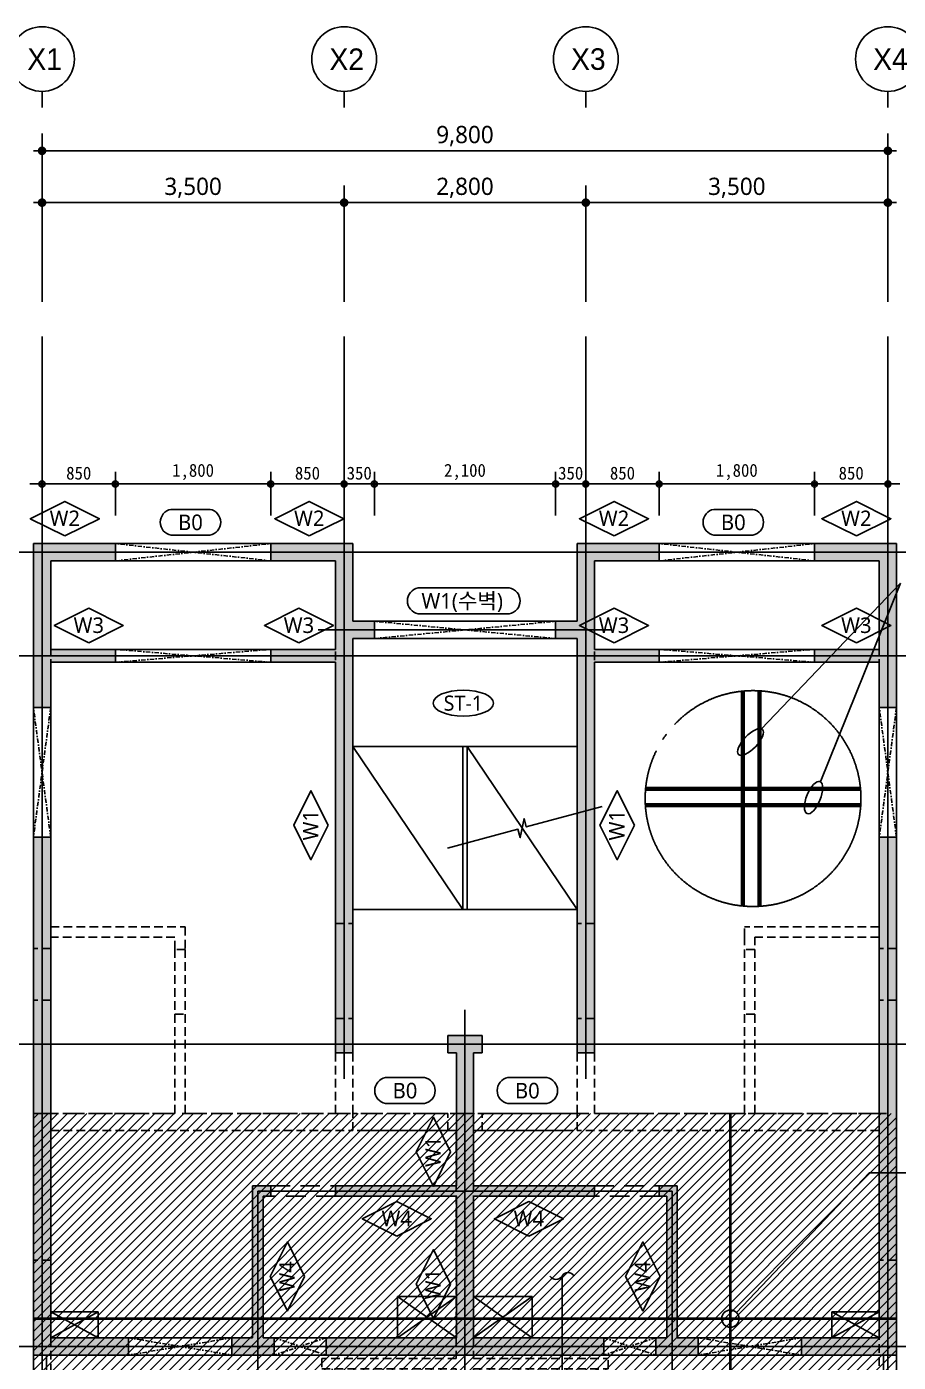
# Model space of a CAD drawing. Extents: x 4530 to 250084, y -28397 to -2308.
# Drawn here: x 139752 to 149851, y -17779 to -2308 of the extents above; entities that cross this region are included whole.
import ezdxf
from ezdxf.enums import TextEntityAlignment as Align

# ---------------------------------------------------------------- set-up
doc = ezdxf.new("R2010")
doc.units = 0
doc.header["$LTSCALE"] = 100
doc.header["$MEASUREMENT"] = 0
doc.header["$PDMODE"] = 34
doc.header["$PDSIZE"] = 3
for name, pattern in [('CENTER2', [16.25, 15, -0.5, 0.25, -0.5]), ('DASHDOT', [1, 0.5, -0.25, 0, -0.25]), ('DASHED2', [2.75, 2, -0.75]), ('HID', [3.45, 2.25, -1.2]), ('HIDDEN2', [1.5, 1, -0.5])]:
    doc.linetypes.add(name, pattern=pattern)
doc.layers.get('0').update_dxf_attribs({"linetype": 'CONTINUOUS'})
doc.layers.get('Defpoints').update_dxf_attribs({"color": 171, "linetype": 'CONTINUOUS'})
for name, color, linetype in [('AA-253', 253, 'CONTINUOUS'), ('AS-WAL2', 7, 'CONTINUOUS'), ('BCON', 6, 'HIDDEN2'), ('buble', 3, 'CONTINUOUS'), ('cen', 1, 'CONTINUOUS'), ('CON', 2, 'CONTINUOUS'), ('DIM', 1, 'CONTINUOUS'), ('ELE4', 4, 'CONTINUOUS'), ('HAT', 8, 'CONTINUOUS'), ('OPEN', 8, 'CONTINUOUS'), ('RCB', 3, 'HID'), ('RXOPEN', 8, 'DASHDOT'), ('S_FOOTING', 3, 'HID'), ('S_GIR(RC)', 3, 'HIDDEN2'), ('S_HAT', 15, 'CONTINUOUS'), ('S_REBAR(B)', 4, 'DASHED2'), ('S_REBAR(T)', 4, 'CONTINUOUS'), ('S_SYM', 6, 'CONTINUOUS'), ('S_SYM(B)', 5, 'CONTINUOUS'), ('S_SYM(S)', 5, 'CONTINUOUS'), ('S_SYM(W)', 5, 'CONTINUOUS'), ('S_TXT(G)', 7, 'CONTINUOUS'), ('S_TXT(S)', 3, 'CONTINUOUS'), ('S_TXT(W)', 2, 'CONTINUOUS'), ('SDIM', 1, 'CONTINUOUS')]:
    doc.layers.add(name, color=color, linetype=linetype)
doc.styles.add('EUN-STYLE1', font='malgun.ttf')
doc.styles.add('HY울릉도M', font='')
doc.styles.get("Standard").update_dxf_attribs({"font": 'malgun.ttf'})
doc.styles.add('WL', font='')
doc.styles.add('돋움', font='')
doc.styles.get('HY울릉도M').set_extended_font_data('HY울릉도M')
doc.styles.get('WL').set_extended_font_data('Dotum')
doc.styles.get('돋움').set_extended_font_data('DotumChe')
doc.dimstyles.new('YenaA1-100', dxfattribs={"dimscale": 100, "dimtxt": 2, "dimasz": 1, "dimexe": 2, "dimexo": 3, "dimgap": 0.5, "dimtad": 1, "dimdec": 0, "dimzin": 9, "dimlunit": 6, "dimtxsty": 'STANDARD', "dimblk": 'dots', "dimcen": 0, "dimclrt": 3, "dimadec": 0, "dimazin": 0, "dimtm": 1e-09, "dimtfac": 1, "dimtdec": 0, "dimtix": 1, "dimtmove": 2, "dimatfit": 3, "dimldrblk": 'dots', "dimfxl": 1, "dimtolj": 1, "dimtzin": 0, "dimarcsym": 0})
doc.dimstyles.new('YenaA3-100-S', dxfattribs={"dimscale": 200, "dimtxt": 3, "dimasz": 0.75, "dimexe": 1.4, "dimexo": 3, "dimgap": 0.5, "dimtad": 1, "dimdec": 0, "dimdsep": 46, "dimlunit": 6, "dimtxsty": 'WL', "dimblk1": 'DIMDOT', "dimblk2": 'DIMDOT', "dimsah": 1, "dimcen": 2.5, "dimdle": 2, "dimclrd": 256, "dimclre": 256, "dimclrt": 4, "dimadec": 0, "dimazin": 0, "dimtfac": 8, "dimtdec": 0, "dimtix": 1, "dimtmove": 2, "dimatfit": 3, "dimldrblk": 'DIMDOT', "dimfxl": 1, "dimtolj": 1, "dimtzin": 0, "dimarcsym": 0})

# ---------------------------------------------------------------- blocks, each defined once
blk = doc.blocks.new('SYM(B)')
at = {"layer": 'S_SYM', "color": 5, "elevation": 0}
blk.add_lwpolyline([(180, -120, 0.833333), (180, 120), (-180, 120, 0.833333), (-180, -120)], format="xyb", close=True, dxfattribs=at)
blk = doc.blocks.new('SYM(W)')
at = {"layer": 'S_SYM', "color": 5, "elevation": 0}
blk.add_lwpolyline([(160, 0), (0, -320), (-160, 0), (0, 320)], close=True, dxfattribs=at)
blk = doc.blocks.new('DFHGJ')
at = {"layer": 'BCON'}
for p, q in [((142580, -1446), (139830, -1446)), ((139830, -13246), (139830, -1446)), ((140780, -1446), (140780, -1646)), ((143530, -1446), (142580, -1446)), ((142580, -1446), (142580, -1646)), ((143530, -1446), (143530, -2346)), ((146130, -1446), (146130, -2346)), ((146130, -1446), (148880, -1446)), ((147080, -1446), (147080, -1646)), ((148880, -1446), (149830, -1446)), ((148880, -1446), (148880, -1646)), ((149830, -13246), (149830, -1446)), ((142580, -1646), (140030, -1646)), ((140030, -5886), (140030, -1646)), ((143330, -1646), (142580, -1646)), ((143330, -1646), (143330, -5846)), ((146330, -1646), (148880, -1646)), ((146330, -1646), (146330, -5846)), ((148880, -1646), (149630, -1646)), ((149630, -5886), (149630, -1646)), ((145880, -2346), (143530, -2346)), ((143780, -2546), (143780, -2346)), ((145880, -2346), (146130, -2346)), ((145880, -2546), (145880, -2346)), ((143530, -2546), (143530, -5846)), ((145880, -2546), (143530, -2546)), ((145880, -2546), (146130, -2546)), ((146130, -2546), (146130, -5846)), ((140030, -3346), (139830, -3346)), ((149830, -3346), (149630, -3346)), ((140030, -4846), (139830, -4846)), ((149830, -4846), (149630, -4846)), ((143330, -5846), (143530, -5846)), ((143330, -8046), (143330, -5846)), ((143530, -8046), (143530, -5846)), ((146330, -5846), (146130, -5846)), ((146130, -8046), (146130, -5846)), ((146330, -8046), (146330, -5846)), ((140030, -5886), (141590, -5886)), ((140030, -8046), (140030, -6006)), ((141470, -6006), (140030, -6006)), ((141470, -6146), (141470, -6006)), ((141590, -5886), (141590, -6146)), ((148070, -6006), (148070, -5886)), ((149630, -5886), (148070, -5886)), ((148070, -8046), (148070, -6006)), ((148190, -8046), (148190, -6006)), ((149630, -6006), (148190, -6006)), ((149630, -8046), (149630, -6006)), ((140030, -6136), (139830, -6136)), ((141590, -6146), (141470, -6146)), ((141470, -6146), (141470, -8046)), ((141590, -8046), (141590, -6146)), ((148190, -6146), (148070, -6146)), ((149830, -6136), (149630, -6136)), ((140030, -6736), (139830, -6736)), ((149830, -6736), (149630, -6736)), ((141470, -6896), (141590, -6896)), ((143330, -6946), (143530, -6946)), ((146330, -6946), (146130, -6946)), ((148190, -6896), (148070, -6896)), ((141470, -8046), (140030, -8046)), ((141590, -8046), (143330, -8046)), ((143530, -8046), (143530, -8046)), ((146130, -8046), (143530, -8046)), ((143530, -8246), (143530, -8046)), ((144630, -8246), (144630, -8046)), ((145030, -8246), (145030, -8046)), ((146130, -8046), (146130, -8046)), ((146130, -8246), (146130, -8046)), ((148070, -8046), (146330, -8046)), ((148190, -8046), (149630, -8046)), ((140030, -8246), (143530, -8246)), ((140030, -8246), (140030, -11871)), ((144730, -8246), (143530, -8246)), ((144730, -8246), (144730, -10886)), ((144930, -8246), (146130, -8246)), ((144930, -8246), (144930, -10886)), ((149630, -8246), (146130, -8246)), ((149630, -11871), (149630, -8246)), ((140030, -9746), (139830, -9746)), ((149830, -9746), (149630, -9746)), ((140030, -10746), (139830, -10746)), ((149830, -10746), (149630, -10746)), ((144730, -10886), (143170, -10886)), ((143170, -10886), (143170, -11006)), ((144930, -10886), (146490, -10886)), ((146490, -11006), (146490, -10886)), ((143170, -13246), (143170, -11006)), ((143170, -11006), (144730, -11006)), ((143290, -13046), (143290, -11006)), ((144730, -11006), (144730, -13046)), ((144930, -11006), (144930, -13046)), ((144930, -11006), (146490, -11006)), ((146370, -13046), (146370, -11006)), ((146490, -13246), (146490, -11006)), ((143290, -11756), (143170, -11756)), ((146370, -11756), (146490, -11756)), ((143170, -11871), (140030, -11871)), ((141370, -12021), (141370, -11871)), ((149630, -11871), (146490, -11871)), ((148290, -12021), (148290, -11871)), ((140030, -12021), (140030, -13046)), ((143170, -12021), (140030, -12021)), ((149630, -12021), (146490, -12021)), ((149630, -13046), (149630, -12021)), ((143170, -13046), (140030, -13046)), ((141370, -13246), (141370, -13046)), ((144730, -13046), (143290, -13046)), ((143520, -13246), (143520, -13046)), ((144120, -13246), (144120, -13046)), ((144930, -13046), (146370, -13046)), ((145540, -13246), (145540, -13046)), ((146140, -13246), (146140, -13046)), ((146490, -13046), (149630, -13046)), ((148290, -13246), (148290, -13046)), ((143170, -13246), (139830, -13246)), ((143170, -13246), (146490, -13246)), ((146490, -13246), (149830, -13246))]:
    blk.add_line(p, q, dxfattribs=at)
blk = doc.blocks.new('DIMDOT')
at = {"linetype": 'Continuous'}
blk.add_line((-2, 0), (2, 0), dxfattribs=at)
for radius in [0.5, 0.25]:
    blk.add_circle((0, 0), radius, dxfattribs=at)
blk = doc.blocks.new('*D22')
at = {"layer": 'Defpoints', "color": 0, "transparency": 16777216}
for p in [(143430, -7605), (142580, -8270), (143430, -8270)]:
    blk.add_point(p, dxfattribs=at)
at = {"layer": 'SDIM', "lineweight": -2, "transparency": 16777216}
for p, q in [((142580, -7970), (142580, -7465)), ((143430, -7970), (143430, -7465)), ((142650, -7605), (143360, -7605))]:
    blk.add_line(p, q, dxfattribs=at)
at = {"layer": 'SDIM', "lineweight": -2, "transparency": 16777216, "xscale": 70, "yscale": 70, "zscale": 70, "rotation": 180}
blk.add_blockref('DIMDOT', (142580, -7605), dxfattribs=at)
at = {"layer": 'SDIM', "lineweight": -2, "transparency": 16777216, "xscale": 70, "yscale": 70, "zscale": 70}
blk.add_blockref('DIMDOT', (143430, -7605), dxfattribs=at)
at = {"layer": 'SDIM', "color": 4, "transparency": 16777216, "insert": (143005, -7480), "char_height": 150, "attachment_point": 5, "style": '돋움'}
blk.add_mtext('\\A1;850', dxfattribs=at)
blk = doc.blocks.new('*D23')
at = {"layer": 'Defpoints', "color": 0, "transparency": 16777216}
for p in [(142580, -7605), (140780, -8270), (142580, -8270)]:
    blk.add_point(p, dxfattribs=at)
at = {"layer": 'SDIM', "lineweight": -2, "transparency": 16777216}
for p, q in [((140780, -7970), (140780, -7465)), ((142580, -7970), (142580, -7465)), ((140850, -7605), (142510, -7605))]:
    blk.add_line(p, q, dxfattribs=at)
at = {"layer": 'SDIM', "lineweight": -2, "transparency": 16777216, "xscale": 70, "yscale": 70, "zscale": 70, "rotation": 180}
blk.add_blockref('DIMDOT', (140780, -7605), dxfattribs=at)
at = {"layer": 'SDIM', "lineweight": -2, "transparency": 16777216, "xscale": 70, "yscale": 70, "zscale": 70}
blk.add_blockref('DIMDOT', (142580, -7605), dxfattribs=at)
at = {"layer": 'SDIM', "color": 4, "transparency": 16777216, "insert": (141680, -7466), "char_height": 150, "attachment_point": 5, "style": '돋움'}
blk.add_mtext('\\A1;1,800', dxfattribs=at)
blk = doc.blocks.new('*D24')
at = {"layer": 'Defpoints', "color": 0, "transparency": 16777216}
for p in [(140780, -7605), (139930, -8270), (140780, -8270)]:
    blk.add_point(p, dxfattribs=at)
at = {"layer": 'SDIM', "lineweight": -2, "transparency": 16777216}
for p, q in [((139930, -7970), (139930, -7465)), ((140780, -7970), (140780, -7465)), ((140000, -7605), (140710, -7605))]:
    blk.add_line(p, q, dxfattribs=at)
at = {"layer": 'SDIM', "lineweight": -2, "transparency": 16777216, "xscale": 70, "yscale": 70, "zscale": 70, "rotation": 180}
blk.add_blockref('DIMDOT', (139930, -7605), dxfattribs=at)
at = {"layer": 'SDIM', "lineweight": -2, "transparency": 16777216, "xscale": 70, "yscale": 70, "zscale": 70}
blk.add_blockref('DIMDOT', (140780, -7605), dxfattribs=at)
at = {"layer": 'SDIM', "color": 4, "transparency": 16777216, "insert": (140355, -7480), "char_height": 150, "attachment_point": 5, "style": '돋움'}
blk.add_mtext('\\A1;850', dxfattribs=at)
blk = doc.blocks.new('*D15')
at = {"layer": 'Defpoints', "color": 0, "transparency": 16777216}
for p in [(147080, -7605), (146230, -8270), (147080, -8270)]:
    blk.add_point(p, dxfattribs=at)
at = {"layer": 'SDIM', "lineweight": -2, "transparency": 16777216}
for p, q in [((146230, -7970), (146230, -7465)), ((147080, -7970), (147080, -7465)), ((146300, -7605), (147010, -7605))]:
    blk.add_line(p, q, dxfattribs=at)
at = {"layer": 'SDIM', "lineweight": -2, "transparency": 16777216, "xscale": 70, "yscale": 70, "zscale": 70, "rotation": 180}
blk.add_blockref('DIMDOT', (146230, -7605), dxfattribs=at)
at = {"layer": 'SDIM', "lineweight": -2, "transparency": 16777216, "xscale": 70, "yscale": 70, "zscale": 70}
blk.add_blockref('DIMDOT', (147080, -7605), dxfattribs=at)
at = {"layer": 'SDIM', "color": 4, "transparency": 16777216, "insert": (146655, -7480), "char_height": 150, "attachment_point": 5, "style": '돋움'}
blk.add_mtext('\\A1;850', dxfattribs=at)
blk = doc.blocks.new('*D16')
at = {"layer": 'Defpoints', "color": 0, "transparency": 16777216}
for p in [(148880, -7605), (147080, -8270), (148880, -8270)]:
    blk.add_point(p, dxfattribs=at)
at = {"layer": 'SDIM', "lineweight": -2, "transparency": 16777216}
for p, q in [((147080, -7970), (147080, -7465)), ((148880, -7970), (148880, -7465)), ((147150, -7605), (148810, -7605))]:
    blk.add_line(p, q, dxfattribs=at)
at = {"layer": 'SDIM', "lineweight": -2, "transparency": 16777216, "xscale": 70, "yscale": 70, "zscale": 70, "rotation": 180}
blk.add_blockref('DIMDOT', (147080, -7605), dxfattribs=at)
at = {"layer": 'SDIM', "lineweight": -2, "transparency": 16777216, "xscale": 70, "yscale": 70, "zscale": 70}
blk.add_blockref('DIMDOT', (148880, -7605), dxfattribs=at)
at = {"layer": 'SDIM', "color": 4, "transparency": 16777216, "insert": (147980, -7466), "char_height": 150, "attachment_point": 5, "style": '돋움'}
blk.add_mtext('\\A1;1,800', dxfattribs=at)
blk = doc.blocks.new('*D17')
at = {"layer": 'Defpoints', "color": 0, "transparency": 16777216}
for p in [(149730, -7605), (148880, -8270), (149730, -8270)]:
    blk.add_point(p, dxfattribs=at)
at = {"layer": 'SDIM', "lineweight": -2, "transparency": 16777216}
for p, q in [((148880, -7970), (148880, -7465)), ((149730, -7970), (149730, -7465)), ((148950, -7605), (149660, -7605))]:
    blk.add_line(p, q, dxfattribs=at)
at = {"layer": 'SDIM', "lineweight": -2, "transparency": 16777216, "xscale": 70, "yscale": 70, "zscale": 70, "rotation": 180}
blk.add_blockref('DIMDOT', (148880, -7605), dxfattribs=at)
at = {"layer": 'SDIM', "lineweight": -2, "transparency": 16777216, "xscale": 70, "yscale": 70, "zscale": 70}
blk.add_blockref('DIMDOT', (149730, -7605), dxfattribs=at)
at = {"layer": 'SDIM', "color": 4, "transparency": 16777216, "insert": (149305, -7480), "char_height": 150, "attachment_point": 5, "style": '돋움'}
blk.add_mtext('\\A1;850', dxfattribs=at)
blk = doc.blocks.new('*D40')
at = {"layer": 'Defpoints', "color": 0, "transparency": 16777216}
for p in [(145880, -7605), (143780, -8270), (145880, -8270)]:
    blk.add_point(p, dxfattribs=at)
at = {"layer": 'SDIM', "lineweight": -2, "transparency": 16777216}
for p, q in [((143780, -7970), (143780, -7465)), ((145880, -7970), (145880, -7465)), ((143850, -7605), (145810, -7605))]:
    blk.add_line(p, q, dxfattribs=at)
at = {"layer": 'SDIM', "lineweight": -2, "transparency": 16777216, "xscale": 70, "yscale": 70, "zscale": 70, "rotation": 180}
blk.add_blockref('DIMDOT', (143780, -7605), dxfattribs=at)
at = {"layer": 'SDIM', "lineweight": -2, "transparency": 16777216, "xscale": 70, "yscale": 70, "zscale": 70}
blk.add_blockref('DIMDOT', (145880, -7605), dxfattribs=at)
at = {"layer": 'SDIM', "color": 4, "transparency": 16777216, "insert": (144830, -7466), "char_height": 150, "attachment_point": 5, "style": '돋움'}
blk.add_mtext('\\A1;2,100', dxfattribs=at)
blk = doc.blocks.new('*D39')
at = {"layer": 'Defpoints', "color": 0, "transparency": 16777216}
for p in [(143780, -7605), (143430, -8270), (143780, -8270)]:
    blk.add_point(p, dxfattribs=at)
at = {"layer": 'SDIM', "lineweight": -2, "transparency": 16777216}
for p, q in [((143430, -7970), (143430, -7465)), ((143780, -7970), (143780, -7465)), ((143360, -7605), (143290, -7605)), ((143430, -7605), (143780, -7605)), ((143850, -7605), (143920, -7605))]:
    blk.add_line(p, q, dxfattribs=at)
at = {"layer": 'SDIM', "lineweight": -2, "transparency": 16777216, "xscale": 70, "yscale": 70, "zscale": 70}
blk.add_blockref('DIMDOT', (143430, -7605), dxfattribs=at)
at = {"layer": 'SDIM', "lineweight": -2, "transparency": 16777216, "xscale": 70, "yscale": 70, "zscale": 70, "rotation": 180}
blk.add_blockref('DIMDOT', (143780, -7605), dxfattribs=at)
at = {"layer": 'SDIM', "color": 4, "transparency": 16777216, "insert": (143605, -7480), "char_height": 150, "attachment_point": 5, "style": '돋움'}
blk.add_mtext('\\A1;350', dxfattribs=at)
blk = doc.blocks.new('*D41')
at = {"layer": 'Defpoints', "color": 0, "transparency": 16777216}
for p in [(146230, -7605), (145880, -8270), (146230, -8270)]:
    blk.add_point(p, dxfattribs=at)
at = {"layer": 'SDIM', "lineweight": -2, "transparency": 16777216}
for p, q in [((145880, -7970), (145880, -7465)), ((146230, -7970), (146230, -7465)), ((145810, -7605), (145740, -7605)), ((145880, -7605), (146230, -7605)), ((146300, -7605), (146370, -7605))]:
    blk.add_line(p, q, dxfattribs=at)
at = {"layer": 'SDIM', "lineweight": -2, "transparency": 16777216, "xscale": 70, "yscale": 70, "zscale": 70}
blk.add_blockref('DIMDOT', (145880, -7605), dxfattribs=at)
at = {"layer": 'SDIM', "lineweight": -2, "transparency": 16777216, "xscale": 70, "yscale": 70, "zscale": 70, "rotation": 180}
blk.add_blockref('DIMDOT', (146230, -7605), dxfattribs=at)
at = {"layer": 'SDIM', "color": 4, "transparency": 16777216, "insert": (146055, -7480), "char_height": 150, "attachment_point": 5, "style": '돋움'}
blk.add_mtext('\\A1;350', dxfattribs=at)
blk = doc.blocks.new('dots')
blk.add_line((-1, 0), (1, 0))
at = {"const_width": 0.5}
blk.add_lwpolyline([(-0.25, 0, 1), (0.25, 0, 1)], format="xyb", close=True, dxfattribs=at)
blk = doc.blocks.new('*D176')
at = {"layer": 'Defpoints', "color": 0, "transparency": 16777216}
for p in [(139930, -3746), (139930, -5796), (149730, -5796)]:
    blk.add_point(p, dxfattribs=at)
at = {"layer": 'DIM', "color": 0, "lineweight": -2, "transparency": 16777216}
for p, q in [((139930, -5496), (139930, -3546)), ((149730, -5496), (149730, -3546)), ((149630, -3746), (140030, -3746))]:
    blk.add_line(p, q, dxfattribs=at)
at = {"layer": 'DIM', "color": 0, "lineweight": -2, "transparency": 16777216, "xscale": 100, "yscale": 100, "zscale": 100, "rotation": 180}
blk.add_blockref('dots', (139930, -3746), dxfattribs=at)
at = {"layer": 'DIM', "color": 0, "lineweight": -2, "transparency": 16777216, "xscale": 100, "yscale": 100, "zscale": 100}
blk.add_blockref('dots', (149730, -3746), dxfattribs=at)
at = {"layer": 'DIM', "color": 3, "transparency": 16777216, "insert": (144830, -3575), "char_height": 200, "attachment_point": 5}
blk.add_mtext('\\A1;9,800', dxfattribs=at)
blk = doc.blocks.new('*D177')
at = {"layer": 'Defpoints', "color": 0, "transparency": 16777216}
for p in [(146230, -4346), (143430, -5796), (146230, -5796)]:
    blk.add_point(p, dxfattribs=at)
at = {"layer": 'DIM', "color": 0, "lineweight": -2, "transparency": 16777216}
for p, q in [((143430, -5496), (143430, -4146)), ((146230, -5496), (146230, -4146)), ((143530, -4346), (146130, -4346))]:
    blk.add_line(p, q, dxfattribs=at)
at = {"layer": 'DIM', "color": 0, "lineweight": -2, "transparency": 16777216, "xscale": 100, "yscale": 100, "zscale": 100, "rotation": 180}
blk.add_blockref('dots', (143430, -4346), dxfattribs=at)
at = {"layer": 'DIM', "color": 0, "lineweight": -2, "transparency": 16777216, "xscale": 100, "yscale": 100, "zscale": 100}
blk.add_blockref('dots', (146230, -4346), dxfattribs=at)
at = {"layer": 'DIM', "color": 3, "transparency": 16777216, "insert": (144830, -4175), "char_height": 200, "attachment_point": 5}
blk.add_mtext('\\A1;2,800', dxfattribs=at)
blk = doc.blocks.new('*D178')
at = {"layer": 'Defpoints', "color": 0, "transparency": 16777216}
for p in [(143430, -4346), (139930, -5796), (143430, -5796)]:
    blk.add_point(p, dxfattribs=at)
at = {"layer": 'DIM', "color": 0, "lineweight": -2, "transparency": 16777216}
for p, q in [((139930, -5496), (139930, -4146)), ((143430, -5496), (143430, -4146)), ((140030, -4346), (143330, -4346))]:
    blk.add_line(p, q, dxfattribs=at)
at = {"layer": 'DIM', "color": 0, "lineweight": -2, "transparency": 16777216, "xscale": 100, "yscale": 100, "zscale": 100, "rotation": 180}
blk.add_blockref('dots', (139930, -4346), dxfattribs=at)
at = {"layer": 'DIM', "color": 0, "lineweight": -2, "transparency": 16777216, "xscale": 100, "yscale": 100, "zscale": 100}
blk.add_blockref('dots', (143430, -4346), dxfattribs=at)
at = {"layer": 'DIM', "color": 3, "transparency": 16777216, "insert": (141680, -4175), "char_height": 200, "attachment_point": 5}
blk.add_mtext('\\A1;3,500', dxfattribs=at)
blk = doc.blocks.new('*D179')
at = {"layer": 'Defpoints', "color": 0, "transparency": 16777216}
for p in [(149730, -4346), (146230, -5796), (149730, -5796)]:
    blk.add_point(p, dxfattribs=at)
at = {"layer": 'DIM', "color": 0, "lineweight": -2, "transparency": 16777216}
for p, q in [((146230, -5496), (146230, -4146)), ((149730, -5496), (149730, -4146)), ((146330, -4346), (149630, -4346))]:
    blk.add_line(p, q, dxfattribs=at)
at = {"layer": 'DIM', "color": 0, "lineweight": -2, "transparency": 16777216, "xscale": 100, "yscale": 100, "zscale": 100, "rotation": 180}
blk.add_blockref('dots', (146230, -4346), dxfattribs=at)
at = {"layer": 'DIM', "color": 0, "lineweight": -2, "transparency": 16777216, "xscale": 100, "yscale": 100, "zscale": 100}
blk.add_blockref('dots', (149730, -4346), dxfattribs=at)
at = {"layer": 'DIM', "color": 3, "transparency": 16777216, "insert": (147980, -4175), "char_height": 200, "attachment_point": 5}
blk.add_mtext('\\A1;3,500', dxfattribs=at)

msp = doc.modelspace()

# ---------------------------------------------------------------- hatches: boundary and pattern name
at = {"layer": 'AA-253'}
h = msp.add_hatch(color=256, dxfattribs=at)
h.dxf.hatch_style = 1
h.paths.add_polyline_path([(140780.2, -8295.5), (139830.2, -8295.5), (139830.2, -10195.5), (140030.2, -10195.5), (140030.2, -9670.5), (140780.2, -9670.5), (140780.2, -9520.5), (140030.2, -9520.5), (140030.2, -8495.5), (140780.2, -8495.5)])
h.paths.add_polyline_path([(143530.2, -8295.5), (142580.2, -8295.5), (142580.2, -8495.5), (143330.2, -8495.5), (143330.2, -9520.5), (142580.2, -9520.5), (142580.2, -9670.5), (143330.2, -9670.5), (143330.2, -14195.5), (143530.2, -14195.5), (143530.2, -13995.5), (143530.2, -9395.5), (143780.2, -9395.5), (143780.2, -9195.5), (143530.2, -9195.5)])
h.paths.add_polyline_path([(147080.2, -8295.5), (146130.2, -8295.5), (146130.2, -9195.5), (145880.2, -9195.5), (145880.2, -9395.5), (146130.2, -9395.5), (146130.2, -13995.5), (146130.2, -14195.5), (146330.2, -14195.5), (146330.2, -9670.5), (147080.2, -9670.5), (147080.2, -9520.5), (146330.2, -9520.5), (146330.2, -8495.5), (147080.2, -8495.5)])
h.paths.add_polyline_path([(149830.2, -8295.5), (148880.2, -8295.5), (148880.2, -8495.5), (149630.2, -8495.5), (149630.2, -9520.5), (148880.2, -9520.5), (148880.2, -9670.5), (149630.2, -9670.5), (149630.2, -10195.5), (149830.2, -10195.5)])
h.paths.add_polyline_path([(140030.2, -11695.5), (139830.2, -11695.5), (139830.2, -17695.5), (140930.2, -17695.5), (140930.2, -17495.5), (140030.2, -17495.5)])
h.paths.add_polyline_path([(142490.2, -15855.5), (142580.2, -15855.5), (142580.2, -15735.5), (142370.2, -15735.5), (142370.2, -17495.5), (142130.2, -17495.5), (142130.2, -17695.5), (142620.2, -17695.5), (142620.2, -17495.5), (142490.2, -17495.5)])
h.paths.add_polyline_path([(144930.2, -14195.5), (145030.2, -14195.5), (145030.2, -13995.5), (144830.2, -13995.5), (144630.2, -13995.5), (144630.2, -14195.5), (144730.2, -14195.5), (144730.2, -15735.5), (143330.2, -15735.5), (143330.2, -15855.5), (144730.2, -15855.5), (144730.2, -17495.5), (143220.2, -17495.5), (143220.2, -17695.5), (146440.2, -17695.5), (146440.2, -17495.5), (144930.2, -17495.5), (144930.2, -15855.5), (146330.2, -15855.5), (146330.2, -15735.5), (144930.2, -15735.5)])
h.paths.add_polyline_path([(147290.2, -15735.5), (147080.2, -15735.5), (147080.2, -15855.5), (147170.2, -15855.5), (147170.2, -17495.5), (147040.2, -17495.5), (147040.2, -17695.5), (147530.2, -17695.5), (147530.2, -17495.5), (147290.2, -17495.5)])
h.paths.add_polyline_path([(149830.2, -11695.5), (149630.2, -11695.5), (149630.2, -17495.5), (148730.2, -17495.5), (148730.2, -17695.5), (149830.2, -17695.5)])
at = {"layer": 'S_HAT'}
h = msp.add_hatch(dxfattribs=at)
h.set_pattern_fill('ANSI31', color=256, scale=25, style=0)
h.set_pattern_definition([(45, (-42000, -30312.07), (-56.1266, 56.1266), [])])
h.paths.add_polyline_path([(139830.2, -20095.5), (149830.2, -20095.5), (149830.2, -14895.5), (139830.2, -14895.5)])

# ---------------------------------------------------------------- linework, layer by layer
at = {"color": 5, "linetype": 'CENTER2', "ltscale": 3}
msp.add_circle((148168, -11249), 1250, dxfattribs=at)
at = {"layer": 'AS-WAL2'}
for p, q in [((140780.2, -8295.5), (142580.2, -8295.5)), ((147080.2, -8295.5), (148880.2, -8295.5)), ((140780.2, -8495.5), (142580.2, -8495.5)), ((147080.2, -8495.5), (148880.2, -8495.5)), ((143780.2, -9195.5), (145880.2, -9195.5)), ((143780.2, -9395.5), (145880.2, -9395.5)), ((140780.2, -9520.5), (142580.2, -9520.5)), ((147080.2, -9520.5), (148880.2, -9520.5)), ((140780.2, -9670.5), (142580.2, -9670.5)), ((147080.2, -9670.5), (148880.2, -9670.5)), ((139830.2, -11695.5), (139830.2, -10195.5)), ((140030.2, -11695.5), (140030.2, -10195.5)), ((149630.2, -11695.5), (149630.2, -10195.5)), ((149830.2, -11695.5), (149830.2, -10195.5)), ((142130.2, -17495.5), (140930.2, -17495.5)), ((143220.2, -17495.5), (142620.2, -17495.5)), ((146440.2, -17495.5), (147040.2, -17495.5)), ((147530.2, -17495.5), (148730.2, -17495.5)), ((142130.2, -17695.5), (140930.2, -17695.5)), ((143220.2, -17695.5), (142620.2, -17695.5)), ((146440.2, -17695.5), (147040.2, -17695.5)), ((147530.2, -17695.5), (148730.2, -17695.5))]:
    msp.add_line(p, q, dxfattribs=at)
at = {"layer": 'buble'}
for p, q in [((139930.2, -3058), (139930.2, -3245.5)), ((143430.2, -3058), (143430.2, -3245.5)), ((146230.2, -3058), (146230.2, -3245.5)), ((149730.2, -3058), (149730.2, -3245.5))]:
    msp.add_line(p, q, dxfattribs=at)
for centre in [(139930.2, -2683), (143430.2, -2683), (146230.2, -2683), (149730.2, -2683)]:
    msp.add_circle(centre, 375, dxfattribs=at)
at = {"layer": 'cen'}
for p, q in [((139930.2, -22495.5), (139930.2, -5895.5)), ((143430.2, -14495.5), (143430.2, -5895.5)), ((146230.2, -14495.5), (146230.2, -5895.5)), ((149730.2, -22495.5), (149730.2, -5895.5)), ((134930.2, -8395.5), (154730.2, -8395.5)), ((143130.2, -9295.5), (146530.2, -9295.5)), ((134930.2, -9595.5), (154730.2, -9595.5)), ((144830.2, -22495.5), (144830.2, -13695.5)), ((134930.2, -14095.5), (154730.2, -14095.5)), ((142430.2, -17595.5), (142430.2, -15795.5)), ((144830.2, -15795.5), (142430.2, -15795.5)), ((144830.2, -15795.5), (147230.2, -15795.5)), ((147230.2, -17595.5), (147230.2, -15795.5)), ((134930.2, -17595.5), (154730.2, -17595.5)), ((142430.2, -17595.5), (142430.2, -22495.5)), ((147230.2, -17595.5), (147230.2, -22495.5))]:
    msp.add_line(p, q, dxfattribs=at)
at = {"layer": 'CON'}
for p, q in [((140780.2, -8295.5), (139830.2, -8295.5)), ((139830.2, -10195.5), (139830.2, -8295.5)), ((140780.2, -8295.5), (140780.2, -8495.5)), ((143530.2, -8295.5), (142580.2, -8295.5)), ((142580.2, -8295.5), (142580.2, -8495.5)), ((143530.2, -8295.5), (143530.2, -9195.5)), ((146130.2, -8295.5), (146130.2, -9195.5)), ((146130.2, -8295.5), (147080.2, -8295.5)), ((147080.2, -8295.5), (147080.2, -8495.5)), ((148880.2, -8295.5), (149830.2, -8295.5)), ((148880.2, -8295.5), (148880.2, -8495.5)), ((149830.2, -10195.5), (149830.2, -8295.5)), ((140780.2, -8495.5), (140030.2, -8495.5)), ((140030.2, -9520.5), (140030.2, -8495.5)), ((143330.2, -8495.5), (142580.2, -8495.5)), ((143330.2, -9520.5), (143330.2, -8495.5)), ((146330.2, -8495.5), (147080.2, -8495.5)), ((146330.2, -9520.5), (146330.2, -8495.5)), ((148880.2, -8495.5), (149630.2, -8495.5)), ((149630.2, -9520.5), (149630.2, -8495.5)), ((143780.2, -9195.5), (143530.2, -9195.5)), ((143780.2, -9395.5), (143780.2, -9195.5)), ((145880.2, -9195.5), (146130.2, -9195.5)), ((145880.2, -9395.5), (145880.2, -9195.5)), ((143530.2, -9395.5), (143530.2, -13995.5)), ((143780.2, -9395.5), (143530.2, -9395.5)), ((145880.2, -9395.5), (146130.2, -9395.5)), ((146130.2, -9395.5), (146130.2, -13995.5)), ((140030.2, -9520.5), (140780.2, -9520.5)), ((140780.2, -9520.5), (140780.2, -9670.5)), ((142580.2, -9520.5), (142580.2, -9670.5)), ((142580.2, -9520.5), (143330.2, -9520.5)), ((147080.2, -9520.5), (146330.2, -9520.5)), ((147080.2, -9520.5), (147080.2, -9670.5)), ((148880.2, -9520.5), (148880.2, -9670.5)), ((149630.2, -9520.5), (148880.2, -9520.5)), ((140030.2, -10195.5), (140030.2, -9670.5)), ((140030.2, -9670.5), (140780.2, -9670.5)), ((142580.2, -9670.5), (143330.2, -9670.5)), ((143330.2, -14195.5), (143330.2, -9670.5)), ((147080.2, -9670.5), (146330.2, -9670.5)), ((146330.2, -14195.5), (146330.2, -9670.5)), ((149630.2, -9670.5), (148880.2, -9670.5)), ((149630.2, -10195.5), (149630.2, -9670.5)), ((140030.2, -10195.5), (139830.2, -10195.5)), ((149630.2, -10195.5), (149830.2, -10195.5)), ((139830.2, -17695.5), (139830.2, -11695.5)), ((140030.2, -11695.5), (139830.2, -11695.5)), ((140030.2, -17495.5), (140030.2, -11695.5)), ((149630.2, -11695.5), (149830.2, -11695.5)), ((149630.2, -17495.5), (149630.2, -11695.5)), ((149830.2, -17695.5), (149830.2, -11695.5)), ((143530.2, -13995.5), (143530.2, -14195.5)), ((144630.2, -13995.5), (144630.2, -14195.5)), ((144830.2, -13995.5), (144630.2, -13995.5)), ((144830.2, -13995.5), (145030.2, -13995.5)), ((145030.2, -13995.5), (145030.2, -14195.5)), ((146130.2, -13995.5), (146130.2, -14195.5)), ((143330.2, -14195.5), (143530.2, -14195.5)), ((144630.2, -14195.5), (144730.2, -14195.5)), ((144730.2, -15735.5), (144730.2, -14195.5)), ((144930.2, -15735.5), (144930.2, -14195.5)), ((145030.2, -14195.5), (144930.2, -14195.5)), ((146330.2, -14195.5), (146130.2, -14195.5)), ((142580.2, -15735.5), (142370.2, -15735.5)), ((142370.2, -17495.5), (142370.2, -15735.5)), ((142580.2, -15735.5), (142580.2, -15855.5)), ((144730.2, -15735.5), (143330.2, -15735.5)), ((143330.2, -15855.5), (143330.2, -15735.5)), ((144930.2, -15735.5), (146330.2, -15735.5)), ((146330.2, -15855.5), (146330.2, -15735.5)), ((147080.2, -15735.5), (147290.2, -15735.5)), ((147080.2, -15735.5), (147080.2, -15855.5)), ((147290.2, -17495.5), (147290.2, -15735.5)), ((142490.2, -17495.5), (142490.2, -15855.5)), ((142580.2, -15855.5), (142490.2, -15855.5)), ((144730.2, -15855.5), (143330.2, -15855.5)), ((144730.2, -15855.5), (144730.2, -17495.5)), ((144930.2, -15855.5), (146330.2, -15855.5)), ((144930.2, -15855.5), (144930.2, -17495.5)), ((147080.2, -15855.5), (147170.2, -15855.5)), ((147170.2, -17495.5), (147170.2, -15855.5)), ((140930.2, -17495.5), (140030.2, -17495.5)), ((140930.2, -17495.5), (140930.2, -17695.5)), ((142370.2, -17495.5), (142130.2, -17495.5)), ((142130.2, -17495.5), (142130.2, -17695.5)), ((142490.2, -17495.5), (142620.2, -17495.5)), ((142620.2, -17495.5), (142620.2, -17695.5)), ((143220.2, -17495.5), (144730.2, -17495.5)), ((143220.2, -17495.5), (143220.2, -17695.5)), ((146440.2, -17495.5), (144930.2, -17495.5)), ((146440.2, -17495.5), (146440.2, -17695.5)), ((147170.2, -17495.5), (147040.2, -17495.5)), ((147040.2, -17495.5), (147040.2, -17695.5)), ((147290.2, -17495.5), (147530.2, -17495.5)), ((147530.2, -17495.5), (147530.2, -17695.5)), ((148730.2, -17495.5), (149630.2, -17495.5)), ((148730.2, -17495.5), (148730.2, -17695.5)), ((140930.2, -17695.5), (139830.2, -17695.5)), ((142130.2, -17695.5), (142620.2, -17695.5)), ((143220.2, -17695.5), (146440.2, -17695.5)), ((147040.2, -17695.5), (147530.2, -17695.5)), ((148730.2, -17695.5), (149830.2, -17695.5))]:
    msp.add_line(p, q, dxfattribs=at)
at = {"layer": 'ELE4'}
for p, q in [((146130.2, -10645.5), (143530.2, -10645.5)), ((143530.2, -10645.5), (144805.2, -12535.5)), ((144805.2, -10645.5), (144805.2, -12535.5)), ((144855.2, -10645.5), (144855.2, -12535.5)), ((144855.2, -10645.5), (146130.2, -12535.5)), ((146130.2, -12535.5), (143530.2, -12535.5)), ((144730.2, -17015.5), (144050.2, -17015.5)), ((144050.2, -17495.5), (144050.2, -17015.5)), ((144930.2, -17015.5), (145610.2, -17015.5)), ((145610.2, -17495.5), (145610.2, -17015.5)), ((140580.2, -17195.5), (140030.2, -17195.5)), ((140580.2, -17495.5), (140580.2, -17195.5)), ((149080.2, -17495.5), (149080.2, -17195.5)), ((149080.2, -17195.5), (149630.2, -17195.5))]:
    msp.add_line(p, q, dxfattribs=at)
for points in [[(144626.1, -11822.8), (145444.4, -11603.5), (145470.3, -11700.1), (145515.1, -11481), (145541, -11577.6), (146418, -11342.6)], [(139830.2, -17695.5), (139830.2, -20095.5), (149830.2, -20095.5), (149830.2, -17695.5)], [(139980.2, -17695.5), (139980.2, -19945.5), (149680.2, -19945.5), (149680.2, -17695.5)]]:
    msp.add_lwpolyline(points, dxfattribs=at)
at = {"layer": 'HAT'}
for p, q in [((140830.2, -17595.5), (142330.2, -17595.5)), ((143330.2, -17595.5), (142730.2, -17595.5)), ((146930.2, -17595.5), (146330.2, -17595.5)), ((148830.2, -17595.5), (147330.2, -17595.5))]:
    msp.add_line(p, q, dxfattribs=at)
at = {"layer": 'OPEN'}
for p, q in [((144730.2, -17495.5), (144050.2, -17015.5)), ((144050.2, -17495.5), (144730.2, -17015.5)), ((144930.2, -17495.5), (145610.2, -17015.5)), ((145610.2, -17495.5), (144930.2, -17015.5)), ((140580.2, -17195.5), (140030.2, -17495.5)), ((140030.2, -17195.5), (140580.2, -17495.5)), ((149080.2, -17195.5), (149630.2, -17495.5)), ((149630.2, -17195.5), (149080.2, -17495.5))]:
    msp.add_line(p, q, dxfattribs=at)
at = {"layer": 'RCB'}
for p, q in [((142580.2, -15735.5), (143330.2, -15735.5)), ((146330.2, -15735.5), (147080.2, -15735.5)), ((143330.2, -15855.5), (142580.2, -15855.5)), ((147080.2, -15855.5), (146330.2, -15855.5))]:
    msp.add_line(p, q, dxfattribs=at)
at = {"layer": 'RXOPEN'}
for p, q in [((142580.2, -8495.5), (140780.2, -8295.5)), ((140780.2, -8495.5), (142580.2, -8295.5)), ((148880.2, -8495.5), (147080.2, -8295.5)), ((147080.2, -8495.5), (148880.2, -8295.5)), ((145880.2, -9395.5), (143780.2, -9195.5)), ((143780.2, -9395.5), (145880.2, -9195.5)), ((142580.2, -9670.5), (140780.2, -9520.5)), ((140780.2, -9670.5), (142580.2, -9520.5)), ((148880.2, -9670.5), (147080.2, -9520.5)), ((147080.2, -9670.5), (148880.2, -9520.5)), ((140030.2, -10195.5), (139830.2, -11695.5)), ((140030.2, -11695.5), (139830.2, -10195.5)), ((149830.2, -10195.5), (149630.2, -11695.5)), ((149830.2, -11695.5), (149630.2, -10195.5)), ((140930.2, -17495.5), (142130.2, -17695.5)), ((142130.2, -17495.5), (140930.2, -17695.5)), ((142620.2, -17495.5), (143220.2, -17695.5)), ((143220.2, -17495.5), (142620.2, -17695.5)), ((147040.2, -17495.5), (146440.2, -17695.5)), ((146440.2, -17495.5), (147040.2, -17695.5)), ((148730.2, -17495.5), (147530.2, -17695.5)), ((147530.2, -17495.5), (148730.2, -17695.5))]:
    msp.add_line(p, q, dxfattribs=at)
at = {"layer": 'S_FOOTING', "color": 7}
msp.add_line((139830.2, -14895.5), (149830.2, -14895.5), dxfattribs=at)
at = {"layer": 'S_GIR(RC)'}
for p, q in [((143630.2, -14895.5), (144630.2, -14895.5)), ((145030.2, -14895.5), (146030.2, -14895.5)), ((143630.2, -15095.5), (144630.2, -15095.5)), ((146030.2, -15095.5), (145030.2, -15095.5))]:
    msp.add_line(p, q, dxfattribs=at)
at = {"layer": 'S_REBAR(B)'}
for points, const_width in [([(148243, -9999), (148243, -12499)], 50), ([(149418, -11324), (146918, -11324)], 50), ([(147905.5, -14895.5), (147905.5, -20095.5)], 30), ([(149830.2, -17273.3), (139830.2, -17273.3)], 30)]:
    msp.add_lwpolyline(points, dxfattribs=dict(at, const_width=const_width))
at = {"layer": 'S_REBAR(T)', "linetype": 'Continuous', "const_width": 50}
for points in [[(148049.2, -9999), (148049.2, -12499)], [(149418, -11136.4), (146918, -11136.4)]]:
    msp.add_lwpolyline(points, dxfattribs=at)
at = {"layer": 'S_SYM'}
for p, q in [((148267.7, -10443.1), (149875.5, -8754)), ((148944, -11063.5), (149875.5, -8754)), ((147974.4, -17200.8), (149513.3, -15584.1)), ((149513.3, -15584.1), (153193.3, -15584.1)), ((145954.8, -21307.4), (145954.8, -16779.6))]:
    msp.add_line(p, q, dxfattribs=at)
at = {"layer": 'S_SYM', "color": 5, "elevation": 0}
msp.add_lwpolyline([(145344.1, -9109.1, 0.8333333), (145344.1, -8809.1), (144288.8, -8809.1, 0.8333333), (144288.8, -9109.1)], format="xyb", close=True, dxfattribs=at)
at = {"layer": 'S_SYM'}
msp.add_lwpolyline([(146094.8, -16779.6, 0.5714286), (145954.8, -16779.6, -0.5714286), (145814.8, -16779.6, -0.5714286)], format="xyb", dxfattribs=at)
msp.add_circle((147905.5, -17273.3), 100, dxfattribs=at)
at = {"layer": 'S_SYM', "extrusion": (0, 0, -1)}
msp.add_ellipse((148138.2, -10593.8), major_axis=(137.9, 144.9), ratio=0.4, dxfattribs=at)
at = {"layer": 'S_SYM'}
msp.add_ellipse((148869.2, -11237.5), major_axis=(74.8, 185.5), ratio=0.4, dxfattribs=at)
at = {"layer": 'S_SYM(S)', "extrusion": (0, 0, -1)}
msp.add_ellipse((144811, -10143.3), major_axis=(-350, 0), ratio=0.4285714, dxfattribs=at)

# ---------------------------------------------------------------- block references
msp.add_blockref('DFHGJ', (0, -6849.6))
at = {"layer": 'S_SYM(B)', "xscale": 1.250000000004547, "yscale": 1.250000000004547, "zscale": 1.250000000004547}
for p in [(141649.6, -8048.9), (147939.3, -8048.9), (144135, -14632), (145552.8, -14632)]:
    msp.add_blockref('SYM(B)', p, dxfattribs=at)
at = {"layer": 'S_SYM(W)', "xscale": 1.249999999998863, "yscale": 1.249999999998863, "zscale": 1.249999999998863, "rotation": 270}
for p in [(140193.9, -8007.1), (143026.1, -8007.1), (146556.9, -8007.1), (149364.8, -8007.1), (140471.6, -9245.2), (142906.3, -9245.2), (146556.9, -9245.2), (149364.8, -9245.2), (144039.5, -16116.8), (145570.9, -16116.8)]:
    msp.add_blockref('SYM(W)', p, dxfattribs=at)
at = {"layer": 'S_SYM(W)', "xscale": 1.249999999998863, "yscale": 1.249999999998863, "zscale": 1.249999999998863}
for p in [(143046.1, -11557.9), (146594.5, -11557.9), (144463.9, -15340.9), (142772.6, -16783.9), (146891.4, -16783.9), (144463.9, -16872.8)]:
    msp.add_blockref('SYM(W)', p, dxfattribs=at)

# ---------------------------------------------------------------- texts
at = {"layer": 'buble', "style": 'HY울릉도M'}
for s, p in [('X1', (139959.9, -2683)), ('X2', (143459.9, -2683)), ('X3', (146259.9, -2683)), ('X4', (149759.9, -2683))]:
    msp.add_text(s, height=250, dxfattribs=at).set_placement(p, align=Align.MIDDLE)
at = {"layer": 'S_TXT(G)', "style": 'EUN-STYLE1'}
for s, p in [('B0', (141649.6, -8049.2, 0)), ('B0', (147939.3, -8049.2, 0)), ('W1(수벽)', (144798.2, -8959.4, 0)), ('B0', (144135, -14632.2, 0)), ('B0', (145552.8, -14632.2, 0))]:
    msp.add_text(s, height=180, dxfattribs=at).set_placement(p, align=Align.MIDDLE_CENTER)
at = {"layer": 'S_TXT(S)', "style": 'EUN-STYLE1'}
msp.add_text('ST-1', height=175, dxfattribs=at).set_placement((144811, -10143.3), align=Align.MIDDLE_CENTER)
at = {"layer": 'S_TXT(W)', "style": 'EUN-STYLE1'}
for s, p in [('W2', (140193.9, -8002.9, 0)), ('W2', (143026.1, -8002.9, 0)), ('W2', (146556.9, -8002.9, 0)), ('W2', (149364.8, -8002.9, 0)), ('W3', (140471.6, -9240.9, 0)), ('W3', (142906.3, -9240.9, 0)), ('W3', (146556.9, -9240.9, 0)), ('W3', (149364.8, -9240.9, 0)), ('W4', (144039.5, -16112.6, 0)), ('W4', (145570.9, -16112.6, 0))]:
    msp.add_text(s, height=180, dxfattribs=at).set_placement(p, align=Align.MIDDLE_CENTER)
for s, p in [('W1', (143041.9, -11557.9, 0)), ('W1', (146590.2, -11557.9, 0)), ('W1', (144459.6, -15340.9, 0)), ('W4', (142768.4, -16783.9, 0)), ('W4', (146887.1, -16783.9, 0)), ('W1', (144459.6, -16872.8, 0))]:
    msp.add_text(s, height=180, rotation=90, dxfattribs=at).set_placement(p, align=Align.MIDDLE_CENTER)

# ---------------------------------------------------------------- dimensions: what is measured, and where the dimension line sits
at = {"layer": 'DIM'}
dim = msp.add_linear_dim(base=(139930.2, -3745.5), p1=(149730.2, -5795.5), p2=(139930.2, -5795.5), angle=180, dimstyle='YenaA1-100', dxfattribs=at)
dim.commit()
dim.dimension.update_dxf_attribs({"geometry": '*D176', "text_midpoint": (144830.2, -3575.4)})
for base, p1, p2, picture, middle in [((143430.2, -4345.5), (139930.2, -5795.5), (143430.2, -5795.5), '*D178', (141680.2, -4175.4)), ((146230.2, -4345.5), (143430.2, -5795.5), (146230.2, -5795.5), '*D177', (144830.2, -4175.4)), ((149730.2, -4345.5), (146230.2, -5795.5), (149730.2, -5795.5), '*D179', (147980.2, -4175.4))]:
    dim = msp.add_linear_dim(base=base, p1=p1, p2=p2, dimstyle='YenaA1-100', dxfattribs=at)
    dim.commit()
    dim.dimension.update_dxf_attribs({"geometry": picture, "text_midpoint": middle})
at = {"layer": 'SDIM'}
for base, p1, p2, picture, middle in [((140780.2, -7605), (139930.2, -8270.5), (140780.2, -8270.5), '*D24', (140355.2, -7479.9)), ((142580.2, -7605), (140780.2, -8270.5), (142580.2, -8270.5), '*D23', (141680.2, -7465.8)), ((143430.2, -7605), (142580.2, -8270.5), (143430.2, -8270.5), '*D22', (143005.2, -7479.9)), ((143780.2, -7605), (143430.2, -8270.5), (143780.2, -8270.5), '*D39', (143605.2, -7479.9)), ((145880.2, -7605), (143780.2, -8270.5), (145880.2, -8270.5), '*D40', (144830.2, -7465.8)), ((146230.2, -7605), (145880.2, -8270.5), (146230.2, -8270.5), '*D41', (146055.2, -7479.9)), ((147080.2, -7605), (146230.2, -8270.5), (147080.2, -8270.5), '*D15', (146655.2, -7479.9)), ((148880.2, -7605), (147080.2, -8270.5), (148880.2, -8270.5), '*D16', (147980.2, -7465.8)), ((149730.2, -7605), (148880.2, -8270.5), (149730.2, -8270.5), '*D17', (149305.2, -7479.9))]:
    dim = msp.add_linear_dim(base=base, p1=p1, p2=p2, dimstyle='YenaA3-100-S', override={"dimscale": 100, "dimtxt": 1.5, "dimasz": 0.7, "dimtxsty": '돋움'}, dxfattribs=at)
    dim.commit()
    dim.dimension.update_dxf_attribs({"geometry": picture, "text_midpoint": middle})

doc.saveas('drawing.dxf')
